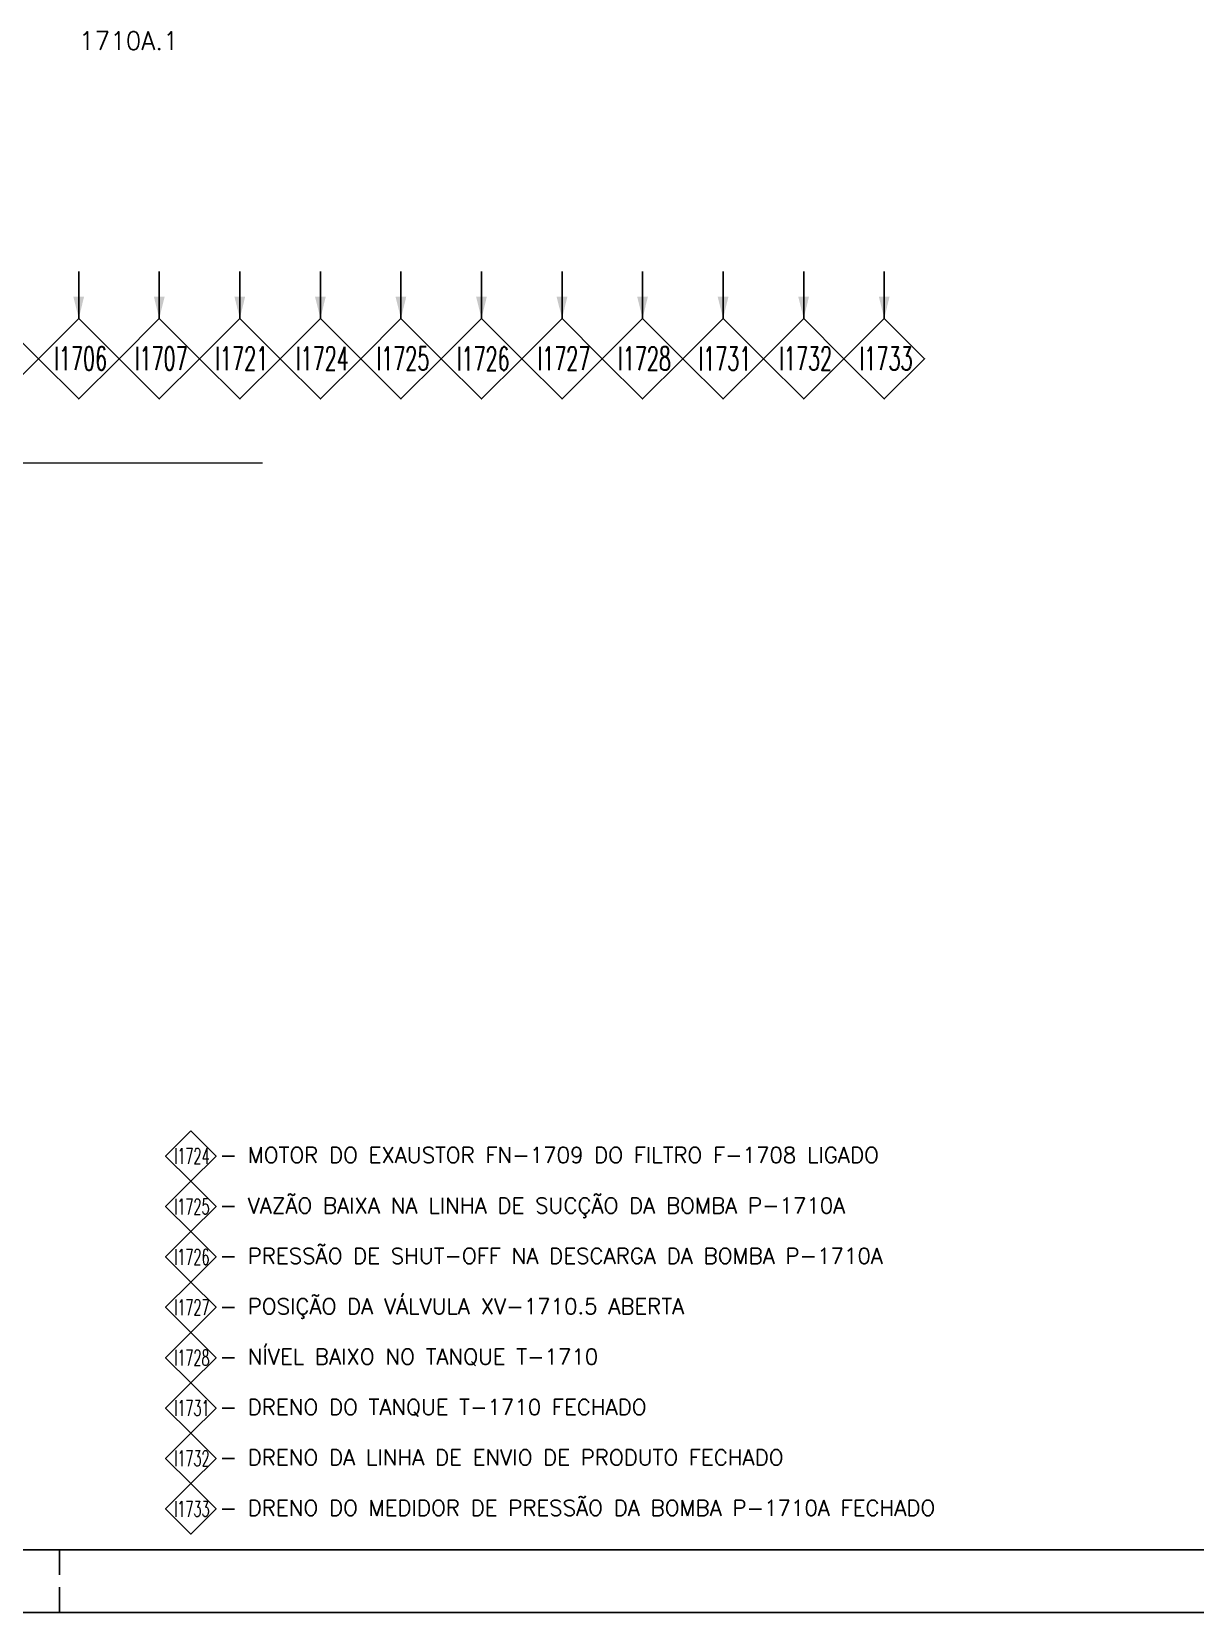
# Model space of a CAD drawing. Extents: x 0 to 1189, y 0 to 841.
# Drawn here: x 814.5 to 1000.3, y 0 to 252.3 of the extents above; entities that cross this region are included whole.
import ezdxf
from ezdxf.enums import TextEntityAlignment as Align

# ---------------------------------------------------------------- set-up
doc = ezdxf.new("R2010")
doc.units = 0
doc.header["$LTSCALE"] = 10
doc.header["$MEASUREMENT"] = 0
doc.layers.get('0').update_dxf_attribs({"linetype": 'CONTINUOUS'})
for name, color, linetype in [('6', 6, 'CONTINUOUS'), ('EQUIP', 7, 'CONTINUOUS'), ('FORMATO', 7, 'CONTINUOUS'), ('TEXTO1', 7, 'CONTINUOUS')]:
    doc.layers.add(name, color=color, linetype=linetype)
doc.styles.add('ROMANS', font='ROMANS', dxfattribs={"height": 0.2})
doc.styles.get("Standard").update_dxf_attribs({"font": 'ROMANS', "height": 1000})

msp = doc.modelspace()

# ---------------------------------------------------------------- linework, layer by layer
at = {"color": 1, "linetype": 'Continuous'}
for p, q in [((822.06, 206.56), (822.06, 214.06)), ((834.91, 206.56), (834.91, 214.06)), ((847.77, 206.56), (847.77, 214.06)), ((860.62, 206.56), (860.62, 214.06)), ((873.48, 206.56), (873.48, 214.06)), ((886.33, 206.56), (886.33, 214.06)), ((899.19, 206.56), (899.19, 214.06)), ((912.04, 206.56), (912.04, 214.06)), ((924.89, 206.56), (924.89, 214.06)), ((937.75, 206.56), (937.75, 214.06)), ((950.6, 206.56), (950.6, 214.06))]:
    msp.add_line(p, q, dxfattribs=at)
at = {"linetype": 'Continuous', "lineweight": 5}
msp.add_line((773.16, 183.48), (851.39, 183.48), dxfattribs=at)
at = {"color": 1, "linetype": 'Continuous'}
for points in [[(802.78, 200.13), (809.2, 193.71), (815.63, 200.13), (809.2, 206.56)], [(815.63, 200.13), (822.06, 193.71), (828.49, 200.13), (822.06, 206.56)], [(828.49, 200.13), (834.91, 193.71), (841.34, 200.13), (834.91, 206.56)], [(841.34, 200.13), (847.77, 193.71), (854.2, 200.13), (847.77, 206.56)], [(854.2, 200.13), (860.62, 193.71), (867.05, 200.13), (860.62, 206.56)], [(867.05, 200.13), (873.48, 193.71), (879.9, 200.13), (873.48, 206.56)], [(879.9, 200.13), (886.33, 193.71), (892.76, 200.13), (886.33, 206.56)], [(899.19, 206.56), (892.76, 200.13), (899.19, 193.71), (905.61, 200.13)], [(912.04, 206.56), (905.61, 200.13), (912.04, 193.71), (918.47, 200.13)], [(918.47, 200.13), (924.89, 193.71), (931.32, 200.13), (924.89, 206.56)], [(937.75, 206.56), (931.32, 200.13), (937.75, 193.71), (944.18, 200.13)], [(950.6, 206.56), (944.18, 200.13), (950.6, 193.71), (957.03, 200.13)], [(839.95, 76.87), (835.92, 72.85), (839.95, 68.82), (843.97, 72.85)], [(839.95, 68.82), (835.92, 64.8), (839.95, 60.78), (843.97, 64.8)], [(839.95, 60.78), (835.92, 56.75), (839.95, 52.73), (843.97, 56.75)], [(839.95, 52.73), (835.92, 48.71), (839.95, 44.69), (843.97, 48.71)], [(839.95, 44.69), (835.92, 40.66), (839.95, 36.64), (843.97, 40.66)], [(839.95, 36.64), (835.92, 32.62), (839.95, 28.6), (843.97, 32.62)], [(839.95, 28.6), (835.92, 24.57), (839.95, 20.55), (843.97, 24.57)], [(839.95, 20.55), (835.92, 16.53), (839.95, 12.51), (843.97, 16.53)]]:
    msp.add_lwpolyline(points, close=True, dxfattribs=at)
for points in [[(822.06, 206.56), (821.2, 210.01), (822.9, 210.01)], [(834.91, 206.56), (834.05, 210.01), (835.76, 210.01)], [(847.77, 206.56), (846.9, 210.01), (848.61, 210.01)], [(860.62, 206.56), (859.76, 210.01), (861.47, 210.01)], [(873.48, 206.56), (872.61, 210.01), (874.32, 210.01)], [(886.33, 206.56), (885.47, 210.01), (887.18, 210.01)], [(899.19, 206.56), (898.32, 210.01), (900.03, 210.01)], [(912.04, 206.56), (911.18, 210.01), (912.88, 210.01)], [(924.89, 206.56), (924.03, 210.01), (925.74, 210.01)], [(937.75, 206.56), (936.88, 210.01), (938.59, 210.01)], [(950.6, 206.56), (949.74, 210.01), (951.45, 210.01)]]:
    msp.add_solid(points, dxfattribs=at)
at = {"layer": '6'}
msp.add_line((25, 10), (1179, 10), dxfattribs=at)
at = {"layer": 'FORMATO', "color": 1}
for p, q in [((819, 6), (819, 10)), ((819, 0), (819, 4)), ((0, 0), (1189, 0))]:
    msp.add_line(p, q, dxfattribs=at)

# ---------------------------------------------------------------- texts
at = {"linetype": 'Continuous', "lineweight": 5, "style": 'ROMANS', "width": 0.6}
for s, p in [('I1706', (822.35, 200.16)), ('I1707', (835.2, 200.16)), ('I1721', (848.06, 200.16)), ('I1724', (860.91, 200.16)), ('I1725', (873.77, 200.16)), ('I1726', (886.59, 200.13)), ('I1727', (899.47, 200.16)), ('I1728', (912.33, 200.16)), ('I1731', (925.16, 200.13)), ('I1732', (938.04, 200.16)), ('I1733', (950.89, 200.16))]:
    msp.add_text(s, height=3.741, dxfattribs=at).set_placement(p, align=Align.MIDDLE)
at = {"layer": 'EQUIP', "insert": (812.24, 252.34), "char_height": 2.8994, "attachment_point": 1}
msp.add_mtext_dynamic_manual_height_columns('\\pxqc;1710A.1', width=35.6102, gutter_width=82.02, heights=[7.61], dxfattribs=at)
at = {"layer": 'TEXTO1', "style": 'ROMANS', "width": 0.6}
for s, p in [('I1724', (840.1, 72.84)), ('I1725', (840.1, 64.79)), ('I1726', (840.1, 56.75)), ('I1727', (840.1, 48.7)), ('I1728', (840.1, 40.66)), ('I1731', (840.1, 32.61)), ('I1732', (840.1, 24.57)), ('I1733', (840.1, 16.52))]:
    msp.add_text(s, height=2.5, dxfattribs=at).set_placement(p, align=Align.MIDDLE)
at = {"layer": 'TEXTO1', "style": 'ROMANS'}
for s, p in [('- MOTOR DO EXAUSTOR FN-1709 DO FILTRO F-1708 LIGADO', (844.53, 71.75)), ('- VAZÃO BAIXA NA LINHA DE SUCÇÃO DA BOMBA P-1710A', (844.53, 63.7)), ('- PRESSÃO DE SHUT-OFF NA DESCARGA DA BOMBA P-1710A', (844.53, 55.66)), ('- POSIÇÃO DA VÁLVULA XV-1710.5 ABERTA', (844.53, 47.61)), ('- NÍVEL BAIXO NO TANQUE T-1710', (844.53, 39.57)), ('- DRENO DO TANQUE T-1710 FECHADO', (844.53, 31.52)), ('- DRENO DA LINHA DE ENVIO DE PRODUTO FECHADO', (844.53, 23.48)), ('- DRENO DO MEDIDOR DE PRESSÃO DA BOMBA P-1710A FECHADO', (844.53, 15.43))]:
    msp.add_text(s, height=2.5, dxfattribs=at).set_placement(p)

doc.saveas('drawing.dxf')
